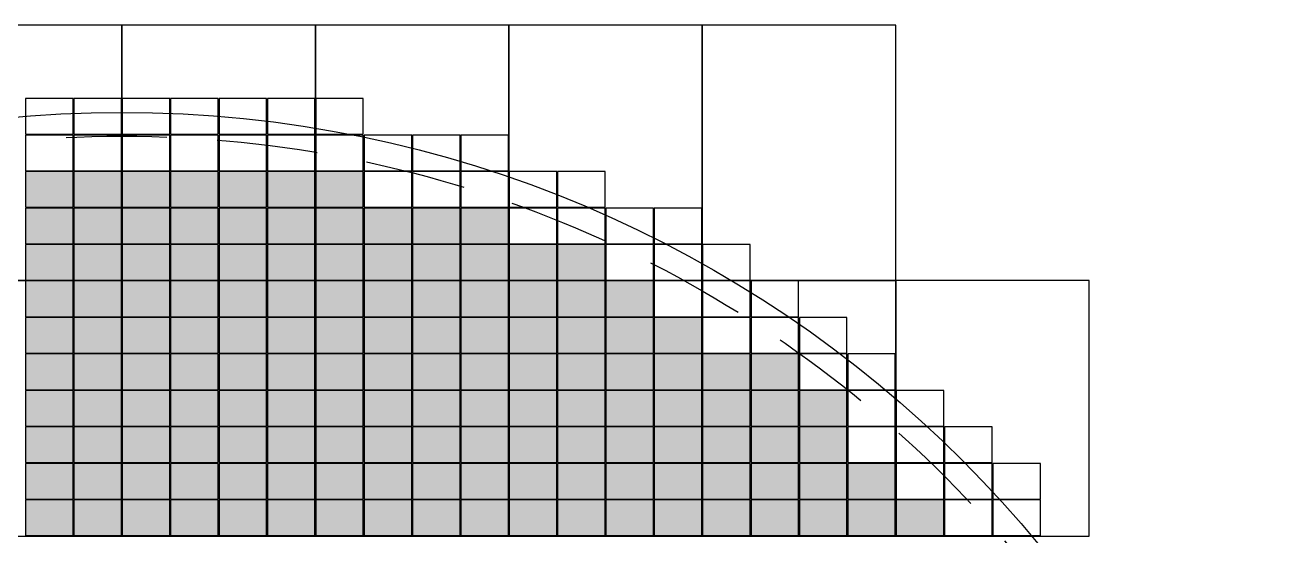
# Model space of a CAD drawing. Header units: millimetres. Extents: x -171 to 312, y -175 to 161.
# Drawn here: x -12.2 to 146.4, y 96.6 to 161 of the extents above; entities that cross this region are included whole.
import ezdxf

# ---------------------------------------------------------------- set-up
doc = ezdxf.new("R2010")
doc.units = ezdxf.units.MM
doc.linetypes.add('DASHED', pattern=[19.05, 12.7, -6.35])
for name, color, linetype, true_color in [('WAFER', 7, 'Continuous', 0xd9dee6), ('WAFER-DIE', 7, 'Continuous', 0x7ef0c8), ('WAFER-DIE-EDGE', 7, 'Continuous', 0x5d6b7a), ('WAFER-DIE-FILL', 7, 'Continuous', 0x18b58c), ('WAFER-DIE-FILL-B', 7, 'Continuous', 0x1f8fd0), ('WAFER-EXCLUSION', 7, 'DASHED', 0xf0a030), ('WAFER-FIELD', 7, 'Continuous', 0xffd166)]:
    doc.layers.add(name, color=color, linetype=linetype, true_color=true_color)

msp = doc.modelspace()

# ---------------------------------------------------------------- linework, layer by layer
at = {"layer": 'WAFER'}
msp.add_circle((0, 0), 150, dxfattribs=at)
at = {"layer": 'WAFER-DIE', "flags": 128}
for points in [[(-12.15, 138.05), (-6.15, 138.05), (-6.15, 142.55), (-12.15, 142.55)], [(-6.05, 138.05), (-0.05, 138.05), (-0.05, 142.55), (-6.05, 142.55)], [(0.05, 138.05), (6.05, 138.05), (6.05, 142.55), (0.05, 142.55)], [(6.15, 138.05), (12.15, 138.05), (12.15, 142.55), (6.15, 142.55)], [(12.25, 138.05), (18.25, 138.05), (18.25, 142.55), (12.25, 142.55)], [(18.35, 138.05), (24.35, 138.05), (24.35, 142.55), (18.35, 142.55)], [(24.45, 138.05), (30.45, 138.05), (30.45, 142.55), (24.45, 142.55)], [(-12.15, 133.45), (-6.15, 133.45), (-6.15, 137.95), (-12.15, 137.95)], [(-6.05, 133.45), (-0.05, 133.45), (-0.05, 137.95), (-6.05, 137.95)], [(0.05, 133.45), (6.05, 133.45), (6.05, 137.95), (0.05, 137.95)], [(6.15, 133.45), (12.15, 133.45), (12.15, 137.95), (6.15, 137.95)], [(12.25, 133.45), (18.25, 133.45), (18.25, 137.95), (12.25, 137.95)], [(18.35, 133.45), (24.35, 133.45), (24.35, 137.95), (18.35, 137.95)], [(24.45, 133.45), (30.45, 133.45), (30.45, 137.95), (24.45, 137.95)], [(30.55, 133.45), (36.55, 133.45), (36.55, 137.95), (30.55, 137.95)], [(36.65, 133.45), (42.65, 133.45), (42.65, 137.95), (36.65, 137.95)], [(42.75, 133.45), (48.75, 133.45), (48.75, 137.95), (42.75, 137.95)], [(-12.15, 128.85), (-6.15, 128.85), (-6.15, 133.35), (-12.15, 133.35)], [(-6.05, 128.85), (-0.05, 128.85), (-0.05, 133.35), (-6.05, 133.35)], [(0.05, 128.85), (6.05, 128.85), (6.05, 133.35), (0.05, 133.35)], [(6.15, 128.85), (12.15, 128.85), (12.15, 133.35), (6.15, 133.35)], [(12.25, 128.85), (18.25, 128.85), (18.25, 133.35), (12.25, 133.35)], [(18.35, 128.85), (24.35, 128.85), (24.35, 133.35), (18.35, 133.35)], [(24.45, 128.85), (30.45, 128.85), (30.45, 133.35), (24.45, 133.35)], [(30.55, 128.85), (36.55, 128.85), (36.55, 133.35), (30.55, 133.35)], [(36.65, 128.85), (42.65, 128.85), (42.65, 133.35), (36.65, 133.35)], [(42.75, 128.85), (48.75, 128.85), (48.75, 133.35), (42.75, 133.35)], [(48.85, 128.85), (54.85, 128.85), (54.85, 133.35), (48.85, 133.35)], [(54.95, 128.85), (60.95, 128.85), (60.95, 133.35), (54.95, 133.35)], [(-12.15, 124.25), (-6.15, 124.25), (-6.15, 128.75), (-12.15, 128.75)], [(-6.05, 124.25), (-0.05, 124.25), (-0.05, 128.75), (-6.05, 128.75)], [(0.05, 124.25), (6.05, 124.25), (6.05, 128.75), (0.05, 128.75)], [(6.15, 124.25), (12.15, 124.25), (12.15, 128.75), (6.15, 128.75)], [(12.25, 124.25), (18.25, 124.25), (18.25, 128.75), (12.25, 128.75)], [(18.35, 124.25), (24.35, 124.25), (24.35, 128.75), (18.35, 128.75)], [(24.45, 124.25), (30.45, 124.25), (30.45, 128.75), (24.45, 128.75)], [(30.55, 124.25), (36.55, 124.25), (36.55, 128.75), (30.55, 128.75)], [(36.65, 124.25), (42.65, 124.25), (42.65, 128.75), (36.65, 128.75)], [(42.75, 124.25), (48.75, 124.25), (48.75, 128.75), (42.75, 128.75)], [(48.85, 124.25), (54.85, 124.25), (54.85, 128.75), (48.85, 128.75)], [(54.95, 124.25), (60.95, 124.25), (60.95, 128.75), (54.95, 128.75)], [(61.05, 124.25), (67.05, 124.25), (67.05, 128.75), (61.05, 128.75)], [(-12.15, 119.65), (-6.15, 119.65), (-6.15, 124.15), (-12.15, 124.15)], [(-6.05, 119.65), (-0.05, 119.65), (-0.05, 124.15), (-6.05, 124.15)], [(0.05, 119.65), (6.05, 119.65), (6.05, 124.15), (0.05, 124.15)], [(6.15, 119.65), (12.15, 119.65), (12.15, 124.15), (6.15, 124.15)], [(12.25, 119.65), (18.25, 119.65), (18.25, 124.15), (12.25, 124.15)], [(18.35, 119.65), (24.35, 119.65), (24.35, 124.15), (18.35, 124.15)], [(24.45, 119.65), (30.45, 119.65), (30.45, 124.15), (24.45, 124.15)], [(30.55, 119.65), (36.55, 119.65), (36.55, 124.15), (30.55, 124.15)], [(36.65, 119.65), (42.65, 119.65), (42.65, 124.15), (36.65, 124.15)], [(42.75, 119.65), (48.75, 119.65), (48.75, 124.15), (42.75, 124.15)], [(48.85, 119.65), (54.85, 119.65), (54.85, 124.15), (48.85, 124.15)], [(54.95, 119.65), (60.95, 119.65), (60.95, 124.15), (54.95, 124.15)], [(61.05, 119.65), (67.05, 119.65), (67.05, 124.15), (61.05, 124.15)], [(67.15, 119.65), (73.15, 119.65), (73.15, 124.15), (67.15, 124.15)], [(-12.15, 115.05), (-6.15, 115.05), (-6.15, 119.55), (-12.15, 119.55)], [(-6.05, 115.05), (-0.05, 115.05), (-0.05, 119.55), (-6.05, 119.55)], [(0.05, 115.05), (6.05, 115.05), (6.05, 119.55), (0.05, 119.55)], [(6.15, 115.05), (12.15, 115.05), (12.15, 119.55), (6.15, 119.55)], [(12.25, 115.05), (18.25, 115.05), (18.25, 119.55), (12.25, 119.55)], [(18.35, 115.05), (24.35, 115.05), (24.35, 119.55), (18.35, 119.55)], [(24.45, 115.05), (30.45, 115.05), (30.45, 119.55), (24.45, 119.55)], [(30.55, 115.05), (36.55, 115.05), (36.55, 119.55), (30.55, 119.55)], [(36.65, 115.05), (42.65, 115.05), (42.65, 119.55), (36.65, 119.55)], [(42.75, 115.05), (48.75, 115.05), (48.75, 119.55), (42.75, 119.55)], [(48.85, 115.05), (54.85, 115.05), (54.85, 119.55), (48.85, 119.55)], [(54.95, 115.05), (60.95, 115.05), (60.95, 119.55), (54.95, 119.55)], [(61.05, 115.05), (67.05, 115.05), (67.05, 119.55), (61.05, 119.55)], [(67.15, 115.05), (73.15, 115.05), (73.15, 119.55), (67.15, 119.55)], [(73.25, 115.05), (79.25, 115.05), (79.25, 119.55), (73.25, 119.55)], [(79.35, 115.05), (85.35, 115.05), (85.35, 119.55), (79.35, 119.55)], [(-12.15, 110.45), (-6.15, 110.45), (-6.15, 114.95), (-12.15, 114.95)], [(-6.05, 110.45), (-0.05, 110.45), (-0.05, 114.95), (-6.05, 114.95)], [(0.05, 110.45), (6.05, 110.45), (6.05, 114.95), (0.05, 114.95)], [(6.15, 110.45), (12.15, 110.45), (12.15, 114.95), (6.15, 114.95)], [(12.25, 110.45), (18.25, 110.45), (18.25, 114.95), (12.25, 114.95)], [(18.35, 110.45), (24.35, 110.45), (24.35, 114.95), (18.35, 114.95)], [(24.45, 110.45), (30.45, 110.45), (30.45, 114.95), (24.45, 114.95)], [(30.55, 110.45), (36.55, 110.45), (36.55, 114.95), (30.55, 114.95)], [(36.65, 110.45), (42.65, 110.45), (42.65, 114.95), (36.65, 114.95)], [(42.75, 110.45), (48.75, 110.45), (48.75, 114.95), (42.75, 114.95)], [(48.85, 110.45), (54.85, 110.45), (54.85, 114.95), (48.85, 114.95)], [(54.95, 110.45), (60.95, 110.45), (60.95, 114.95), (54.95, 114.95)], [(61.05, 110.45), (67.05, 110.45), (67.05, 114.95), (61.05, 114.95)], [(67.15, 110.45), (73.15, 110.45), (73.15, 114.95), (67.15, 114.95)], [(73.25, 110.45), (79.25, 110.45), (79.25, 114.95), (73.25, 114.95)], [(79.35, 110.45), (85.35, 110.45), (85.35, 114.95), (79.35, 114.95)], [(85.45, 110.45), (91.45, 110.45), (91.45, 114.95), (85.45, 114.95)], [(-12.15, 105.85), (-6.15, 105.85), (-6.15, 110.35), (-12.15, 110.35)], [(-6.05, 105.85), (-0.05, 105.85), (-0.05, 110.35), (-6.05, 110.35)], [(0.05, 105.85), (6.05, 105.85), (6.05, 110.35), (0.05, 110.35)], [(6.15, 105.85), (12.15, 105.85), (12.15, 110.35), (6.15, 110.35)], [(12.25, 105.85), (18.25, 105.85), (18.25, 110.35), (12.25, 110.35)], [(18.35, 105.85), (24.35, 105.85), (24.35, 110.35), (18.35, 110.35)], [(24.45, 105.85), (30.45, 105.85), (30.45, 110.35), (24.45, 110.35)], [(30.55, 105.85), (36.55, 105.85), (36.55, 110.35), (30.55, 110.35)], [(36.65, 105.85), (42.65, 105.85), (42.65, 110.35), (36.65, 110.35)], [(42.75, 105.85), (48.75, 105.85), (48.75, 110.35), (42.75, 110.35)], [(48.85, 105.85), (54.85, 105.85), (54.85, 110.35), (48.85, 110.35)], [(54.95, 105.85), (60.95, 105.85), (60.95, 110.35), (54.95, 110.35)], [(61.05, 105.85), (67.05, 105.85), (67.05, 110.35), (61.05, 110.35)], [(67.15, 105.85), (73.15, 105.85), (73.15, 110.35), (67.15, 110.35)], [(73.25, 105.85), (79.25, 105.85), (79.25, 110.35), (73.25, 110.35)], [(79.35, 105.85), (85.35, 105.85), (85.35, 110.35), (79.35, 110.35)], [(85.45, 105.85), (91.45, 105.85), (91.45, 110.35), (85.45, 110.35)], [(-12.15, 101.25), (-6.15, 101.25), (-6.15, 105.75), (-12.15, 105.75)], [(-6.05, 101.25), (-0.05, 101.25), (-0.05, 105.75), (-6.05, 105.75)], [(0.05, 101.25), (6.05, 101.25), (6.05, 105.75), (0.05, 105.75)], [(6.15, 101.25), (12.15, 101.25), (12.15, 105.75), (6.15, 105.75)], [(12.25, 101.25), (18.25, 101.25), (18.25, 105.75), (12.25, 105.75)], [(18.35, 101.25), (24.35, 101.25), (24.35, 105.75), (18.35, 105.75)], [(24.45, 101.25), (30.45, 101.25), (30.45, 105.75), (24.45, 105.75)], [(30.55, 101.25), (36.55, 101.25), (36.55, 105.75), (30.55, 105.75)], [(36.65, 101.25), (42.65, 101.25), (42.65, 105.75), (36.65, 105.75)], [(42.75, 101.25), (48.75, 101.25), (48.75, 105.75), (42.75, 105.75)], [(48.85, 101.25), (54.85, 101.25), (54.85, 105.75), (48.85, 105.75)], [(54.95, 101.25), (60.95, 101.25), (60.95, 105.75), (54.95, 105.75)], [(61.05, 101.25), (67.05, 101.25), (67.05, 105.75), (61.05, 105.75)], [(67.15, 101.25), (73.15, 101.25), (73.15, 105.75), (67.15, 105.75)], [(73.25, 101.25), (79.25, 101.25), (79.25, 105.75), (73.25, 105.75)], [(79.35, 101.25), (85.35, 101.25), (85.35, 105.75), (79.35, 105.75)], [(85.45, 101.25), (91.45, 101.25), (91.45, 105.75), (85.45, 105.75)], [(91.55, 101.25), (97.55, 101.25), (97.55, 105.75), (91.55, 105.75)], [(-12.15, 96.65), (-6.15, 96.65), (-6.15, 101.15), (-12.15, 101.15)], [(-6.05, 96.65), (-0.05, 96.65), (-0.05, 101.15), (-6.05, 101.15)], [(0.05, 96.65), (6.05, 96.65), (6.05, 101.15), (0.05, 101.15)], [(6.15, 96.65), (12.15, 96.65), (12.15, 101.15), (6.15, 101.15)], [(12.25, 96.65), (18.25, 96.65), (18.25, 101.15), (12.25, 101.15)], [(18.35, 96.65), (24.35, 96.65), (24.35, 101.15), (18.35, 101.15)], [(24.45, 96.65), (30.45, 96.65), (30.45, 101.15), (24.45, 101.15)], [(30.55, 96.65), (36.55, 96.65), (36.55, 101.15), (30.55, 101.15)], [(36.65, 96.65), (42.65, 96.65), (42.65, 101.15), (36.65, 101.15)], [(42.75, 96.65), (48.75, 96.65), (48.75, 101.15), (42.75, 101.15)], [(48.85, 96.65), (54.85, 96.65), (54.85, 101.15), (48.85, 101.15)], [(54.95, 96.65), (60.95, 96.65), (60.95, 101.15), (54.95, 101.15)], [(61.05, 96.65), (67.05, 96.65), (67.05, 101.15), (61.05, 101.15)], [(67.15, 96.65), (73.15, 96.65), (73.15, 101.15), (67.15, 101.15)], [(73.25, 96.65), (79.25, 96.65), (79.25, 101.15), (73.25, 101.15)], [(79.35, 96.65), (85.35, 96.65), (85.35, 101.15), (79.35, 101.15)], [(85.45, 96.65), (91.45, 96.65), (91.45, 101.15), (85.45, 101.15)], [(91.55, 96.65), (97.55, 96.65), (97.55, 101.15), (91.55, 101.15)], [(97.65, 96.65), (103.65, 96.65), (103.65, 101.15), (97.65, 101.15)]]:
    msp.add_lwpolyline(points, close=True, dxfattribs=at)
at = {"layer": 'WAFER-DIE-EDGE', "flags": 128}
for points in [[(-12.15, 147.25), (-6.15, 147.25), (-6.15, 151.75), (-12.15, 151.75)], [(-6.05, 147.25), (-0.05, 147.25), (-0.05, 151.75), (-6.05, 151.75)], [(0.05, 147.25), (6.05, 147.25), (6.05, 151.75), (0.05, 151.75)], [(6.15, 147.25), (12.15, 147.25), (12.15, 151.75), (6.15, 151.75)], [(12.25, 147.25), (18.25, 147.25), (18.25, 151.75), (12.25, 151.75)], [(18.35, 147.25), (24.35, 147.25), (24.35, 151.75), (18.35, 151.75)], [(24.45, 147.25), (30.45, 147.25), (30.45, 151.75), (24.45, 151.75)], [(-12.15, 142.65), (-6.15, 142.65), (-6.15, 147.15), (-12.15, 147.15)], [(-6.05, 142.65), (-0.05, 142.65), (-0.05, 147.15), (-6.05, 147.15)], [(0.05, 142.65), (6.05, 142.65), (6.05, 147.15), (0.05, 147.15)], [(6.15, 142.65), (12.15, 142.65), (12.15, 147.15), (6.15, 147.15)], [(12.25, 142.65), (18.25, 142.65), (18.25, 147.15), (12.25, 147.15)], [(18.35, 142.65), (24.35, 142.65), (24.35, 147.15), (18.35, 147.15)], [(24.45, 142.65), (30.45, 142.65), (30.45, 147.15), (24.45, 147.15)], [(30.55, 142.65), (36.55, 142.65), (36.55, 147.15), (30.55, 147.15)], [(36.65, 142.65), (42.65, 142.65), (42.65, 147.15), (36.65, 147.15)], [(42.75, 142.65), (48.75, 142.65), (48.75, 147.15), (42.75, 147.15)], [(30.55, 138.05), (36.55, 138.05), (36.55, 142.55), (30.55, 142.55)], [(36.65, 138.05), (42.65, 138.05), (42.65, 142.55), (36.65, 142.55)], [(42.75, 138.05), (48.75, 138.05), (48.75, 142.55), (42.75, 142.55)], [(48.85, 138.05), (54.85, 138.05), (54.85, 142.55), (48.85, 142.55)], [(54.95, 138.05), (60.95, 138.05), (60.95, 142.55), (54.95, 142.55)], [(48.85, 133.45), (54.85, 133.45), (54.85, 137.95), (48.85, 137.95)], [(54.95, 133.45), (60.95, 133.45), (60.95, 137.95), (54.95, 137.95)], [(61.05, 133.45), (67.05, 133.45), (67.05, 137.95), (61.05, 137.95)], [(67.15, 133.45), (73.15, 133.45), (73.15, 137.95), (67.15, 137.95)], [(61.05, 128.85), (67.05, 128.85), (67.05, 133.35), (61.05, 133.35)], [(67.15, 128.85), (73.15, 128.85), (73.15, 133.35), (67.15, 133.35)], [(73.25, 128.85), (79.25, 128.85), (79.25, 133.35), (73.25, 133.35)], [(67.15, 124.25), (73.15, 124.25), (73.15, 128.75), (67.15, 128.75)], [(73.25, 124.25), (79.25, 124.25), (79.25, 128.75), (73.25, 128.75)], [(79.35, 124.25), (85.35, 124.25), (85.35, 128.75), (79.35, 128.75)], [(73.25, 119.65), (79.25, 119.65), (79.25, 124.15), (73.25, 124.15)], [(79.35, 119.65), (85.35, 119.65), (85.35, 124.15), (79.35, 124.15)], [(85.45, 119.65), (91.45, 119.65), (91.45, 124.15), (85.45, 124.15)], [(85.45, 115.05), (91.45, 115.05), (91.45, 119.55), (85.45, 119.55)], [(91.55, 115.05), (97.55, 115.05), (97.55, 119.55), (91.55, 119.55)], [(91.55, 110.45), (97.55, 110.45), (97.55, 114.95), (91.55, 114.95)], [(97.65, 110.45), (103.65, 110.45), (103.65, 114.95), (97.65, 114.95)], [(91.55, 105.85), (97.55, 105.85), (97.55, 110.35), (91.55, 110.35)], [(97.65, 105.85), (103.65, 105.85), (103.65, 110.35), (97.65, 110.35)], [(103.75, 105.85), (109.75, 105.85), (109.75, 110.35), (103.75, 110.35)], [(97.65, 101.25), (103.65, 101.25), (103.65, 105.75), (97.65, 105.75)], [(103.75, 101.25), (109.75, 101.25), (109.75, 105.75), (103.75, 105.75)], [(109.85, 101.25), (115.85, 101.25), (115.85, 105.75), (109.85, 105.75)], [(103.75, 96.65), (109.75, 96.65), (109.75, 101.15), (103.75, 101.15)], [(109.85, 96.65), (115.85, 96.65), (115.85, 101.15), (109.85, 101.15)]]:
    msp.add_lwpolyline(points, close=True, dxfattribs=at)
at = {"layer": 'WAFER-DIE-FILL'}
for points in [[(0.05, 138.05), (6.05, 138.05), (0.05, 142.55), (6.05, 142.55)], [(6.15, 138.05), (12.15, 138.05), (6.15, 142.55), (12.15, 142.55)], [(12.25, 138.05), (18.25, 138.05), (12.25, 142.55), (18.25, 142.55)], [(18.35, 138.05), (24.35, 138.05), (18.35, 142.55), (24.35, 142.55)], [(0.05, 133.45), (6.05, 133.45), (0.05, 137.95), (6.05, 137.95)], [(6.15, 133.45), (12.15, 133.45), (6.15, 137.95), (12.15, 137.95)], [(12.25, 133.45), (18.25, 133.45), (12.25, 137.95), (18.25, 137.95)], [(18.35, 133.45), (24.35, 133.45), (18.35, 137.95), (24.35, 137.95)], [(0.05, 128.85), (6.05, 128.85), (0.05, 133.35), (6.05, 133.35)], [(6.15, 128.85), (12.15, 128.85), (6.15, 133.35), (12.15, 133.35)], [(12.25, 128.85), (18.25, 128.85), (12.25, 133.35), (18.25, 133.35)], [(18.35, 128.85), (24.35, 128.85), (18.35, 133.35), (24.35, 133.35)], [(48.85, 128.85), (54.85, 128.85), (48.85, 133.35), (54.85, 133.35)], [(54.95, 128.85), (60.95, 128.85), (54.95, 133.35), (60.95, 133.35)], [(-12.15, 124.25), (-6.15, 124.25), (-12.15, 128.75), (-6.15, 128.75)], [(-6.05, 124.25), (-0.05, 124.25), (-6.05, 128.75), (-0.05, 128.75)], [(24.45, 124.25), (30.45, 124.25), (24.45, 128.75), (30.45, 128.75)], [(30.55, 124.25), (36.55, 124.25), (30.55, 128.75), (36.55, 128.75)], [(36.65, 124.25), (42.65, 124.25), (36.65, 128.75), (42.65, 128.75)], [(42.75, 124.25), (48.75, 124.25), (42.75, 128.75), (48.75, 128.75)], [(-12.15, 119.65), (-6.15, 119.65), (-12.15, 124.15), (-6.15, 124.15)], [(-6.05, 119.65), (-0.05, 119.65), (-6.05, 124.15), (-0.05, 124.15)], [(24.45, 119.65), (30.45, 119.65), (24.45, 124.15), (30.45, 124.15)], [(30.55, 119.65), (36.55, 119.65), (30.55, 124.15), (36.55, 124.15)], [(36.65, 119.65), (42.65, 119.65), (36.65, 124.15), (42.65, 124.15)], [(42.75, 119.65), (48.75, 119.65), (42.75, 124.15), (48.75, 124.15)], [(-12.15, 115.05), (-6.15, 115.05), (-12.15, 119.55), (-6.15, 119.55)], [(-6.05, 115.05), (-0.05, 115.05), (-6.05, 119.55), (-0.05, 119.55)], [(24.45, 115.05), (30.45, 115.05), (24.45, 119.55), (30.45, 119.55)], [(30.55, 115.05), (36.55, 115.05), (30.55, 119.55), (36.55, 119.55)], [(36.65, 115.05), (42.65, 115.05), (36.65, 119.55), (42.65, 119.55)], [(42.75, 115.05), (48.75, 115.05), (42.75, 119.55), (48.75, 119.55)], [(73.25, 115.05), (79.25, 115.05), (73.25, 119.55), (79.25, 119.55)], [(79.35, 115.05), (85.35, 115.05), (79.35, 119.55), (85.35, 119.55)], [(-12.15, 110.45), (-6.15, 110.45), (-12.15, 114.95), (-6.15, 114.95)], [(-6.05, 110.45), (-0.05, 110.45), (-6.05, 114.95), (-0.05, 114.95)], [(24.45, 110.45), (30.45, 110.45), (24.45, 114.95), (30.45, 114.95)], [(30.55, 110.45), (36.55, 110.45), (30.55, 114.95), (36.55, 114.95)], [(36.65, 110.45), (42.65, 110.45), (36.65, 114.95), (42.65, 114.95)], [(42.75, 110.45), (48.75, 110.45), (42.75, 114.95), (48.75, 114.95)], [(73.25, 110.45), (79.25, 110.45), (73.25, 114.95), (79.25, 114.95)], [(79.35, 110.45), (85.35, 110.45), (79.35, 114.95), (85.35, 114.95)], [(85.45, 110.45), (91.45, 110.45), (85.45, 114.95), (91.45, 114.95)], [(-12.15, 105.85), (-6.15, 105.85), (-12.15, 110.35), (-6.15, 110.35)], [(-6.05, 105.85), (-0.05, 105.85), (-6.05, 110.35), (-0.05, 110.35)], [(24.45, 105.85), (30.45, 105.85), (24.45, 110.35), (30.45, 110.35)], [(30.55, 105.85), (36.55, 105.85), (30.55, 110.35), (36.55, 110.35)], [(36.65, 105.85), (42.65, 105.85), (36.65, 110.35), (42.65, 110.35)], [(42.75, 105.85), (48.75, 105.85), (42.75, 110.35), (48.75, 110.35)], [(73.25, 105.85), (79.25, 105.85), (73.25, 110.35), (79.25, 110.35)], [(79.35, 105.85), (85.35, 105.85), (79.35, 110.35), (85.35, 110.35)], [(85.45, 105.85), (91.45, 105.85), (85.45, 110.35), (91.45, 110.35)], [(-12.15, 101.25), (-6.15, 101.25), (-12.15, 105.75), (-6.15, 105.75)], [(-6.05, 101.25), (-0.05, 101.25), (-6.05, 105.75), (-0.05, 105.75)], [(24.45, 101.25), (30.45, 101.25), (24.45, 105.75), (30.45, 105.75)], [(30.55, 101.25), (36.55, 101.25), (30.55, 105.75), (36.55, 105.75)], [(36.65, 101.25), (42.65, 101.25), (36.65, 105.75), (42.65, 105.75)], [(42.75, 101.25), (48.75, 101.25), (42.75, 105.75), (48.75, 105.75)], [(73.25, 101.25), (79.25, 101.25), (73.25, 105.75), (79.25, 105.75)], [(79.35, 101.25), (85.35, 101.25), (79.35, 105.75), (85.35, 105.75)], [(85.45, 101.25), (91.45, 101.25), (85.45, 105.75), (91.45, 105.75)], [(91.55, 101.25), (97.55, 101.25), (91.55, 105.75), (97.55, 105.75)], [(-12.15, 96.65), (-6.15, 96.65), (-12.15, 101.15), (-6.15, 101.15)], [(-6.05, 96.65), (-0.05, 96.65), (-6.05, 101.15), (-0.05, 101.15)], [(24.45, 96.65), (30.45, 96.65), (24.45, 101.15), (30.45, 101.15)], [(30.55, 96.65), (36.55, 96.65), (30.55, 101.15), (36.55, 101.15)], [(36.65, 96.65), (42.65, 96.65), (36.65, 101.15), (42.65, 101.15)], [(42.75, 96.65), (48.75, 96.65), (42.75, 101.15), (48.75, 101.15)], [(73.25, 96.65), (79.25, 96.65), (73.25, 101.15), (79.25, 101.15)], [(79.35, 96.65), (85.35, 96.65), (79.35, 101.15), (85.35, 101.15)], [(85.45, 96.65), (91.45, 96.65), (85.45, 101.15), (91.45, 101.15)], [(91.55, 96.65), (97.55, 96.65), (91.55, 101.15), (97.55, 101.15)]]:
    msp.add_solid(points, dxfattribs=at)
at = {"layer": 'WAFER-DIE-FILL-B'}
for points in [[(-12.15, 138.05), (-6.15, 138.05), (-12.15, 142.55), (-6.15, 142.55)], [(-6.05, 138.05), (-0.05, 138.05), (-6.05, 142.55), (-0.05, 142.55)], [(24.45, 138.05), (30.45, 138.05), (24.45, 142.55), (30.45, 142.55)], [(-12.15, 133.45), (-6.15, 133.45), (-12.15, 137.95), (-6.15, 137.95)], [(-6.05, 133.45), (-0.05, 133.45), (-6.05, 137.95), (-0.05, 137.95)], [(24.45, 133.45), (30.45, 133.45), (24.45, 137.95), (30.45, 137.95)], [(30.55, 133.45), (36.55, 133.45), (30.55, 137.95), (36.55, 137.95)], [(36.65, 133.45), (42.65, 133.45), (36.65, 137.95), (42.65, 137.95)], [(42.75, 133.45), (48.75, 133.45), (42.75, 137.95), (48.75, 137.95)], [(-12.15, 128.85), (-6.15, 128.85), (-12.15, 133.35), (-6.15, 133.35)], [(-6.05, 128.85), (-0.05, 128.85), (-6.05, 133.35), (-0.05, 133.35)], [(24.45, 128.85), (30.45, 128.85), (24.45, 133.35), (30.45, 133.35)], [(30.55, 128.85), (36.55, 128.85), (30.55, 133.35), (36.55, 133.35)], [(36.65, 128.85), (42.65, 128.85), (36.65, 133.35), (42.65, 133.35)], [(42.75, 128.85), (48.75, 128.85), (42.75, 133.35), (48.75, 133.35)], [(0.05, 124.25), (6.05, 124.25), (0.05, 128.75), (6.05, 128.75)], [(6.15, 124.25), (12.15, 124.25), (6.15, 128.75), (12.15, 128.75)], [(12.25, 124.25), (18.25, 124.25), (12.25, 128.75), (18.25, 128.75)], [(18.35, 124.25), (24.35, 124.25), (18.35, 128.75), (24.35, 128.75)], [(48.85, 124.25), (54.85, 124.25), (48.85, 128.75), (54.85, 128.75)], [(54.95, 124.25), (60.95, 124.25), (54.95, 128.75), (60.95, 128.75)], [(61.05, 124.25), (67.05, 124.25), (61.05, 128.75), (67.05, 128.75)], [(0.05, 119.65), (6.05, 119.65), (0.05, 124.15), (6.05, 124.15)], [(6.15, 119.65), (12.15, 119.65), (6.15, 124.15), (12.15, 124.15)], [(12.25, 119.65), (18.25, 119.65), (12.25, 124.15), (18.25, 124.15)], [(18.35, 119.65), (24.35, 119.65), (18.35, 124.15), (24.35, 124.15)], [(48.85, 119.65), (54.85, 119.65), (48.85, 124.15), (54.85, 124.15)], [(54.95, 119.65), (60.95, 119.65), (54.95, 124.15), (60.95, 124.15)], [(61.05, 119.65), (67.05, 119.65), (61.05, 124.15), (67.05, 124.15)], [(67.15, 119.65), (73.15, 119.65), (67.15, 124.15), (73.15, 124.15)], [(0.05, 115.05), (6.05, 115.05), (0.05, 119.55), (6.05, 119.55)], [(6.15, 115.05), (12.15, 115.05), (6.15, 119.55), (12.15, 119.55)], [(12.25, 115.05), (18.25, 115.05), (12.25, 119.55), (18.25, 119.55)], [(18.35, 115.05), (24.35, 115.05), (18.35, 119.55), (24.35, 119.55)], [(48.85, 115.05), (54.85, 115.05), (48.85, 119.55), (54.85, 119.55)], [(54.95, 115.05), (60.95, 115.05), (54.95, 119.55), (60.95, 119.55)], [(61.05, 115.05), (67.05, 115.05), (61.05, 119.55), (67.05, 119.55)], [(67.15, 115.05), (73.15, 115.05), (67.15, 119.55), (73.15, 119.55)], [(0.05, 110.45), (6.05, 110.45), (0.05, 114.95), (6.05, 114.95)], [(6.15, 110.45), (12.15, 110.45), (6.15, 114.95), (12.15, 114.95)], [(12.25, 110.45), (18.25, 110.45), (12.25, 114.95), (18.25, 114.95)], [(18.35, 110.45), (24.35, 110.45), (18.35, 114.95), (24.35, 114.95)], [(48.85, 110.45), (54.85, 110.45), (48.85, 114.95), (54.85, 114.95)], [(54.95, 110.45), (60.95, 110.45), (54.95, 114.95), (60.95, 114.95)], [(61.05, 110.45), (67.05, 110.45), (61.05, 114.95), (67.05, 114.95)], [(67.15, 110.45), (73.15, 110.45), (67.15, 114.95), (73.15, 114.95)], [(0.05, 105.85), (6.05, 105.85), (0.05, 110.35), (6.05, 110.35)], [(6.15, 105.85), (12.15, 105.85), (6.15, 110.35), (12.15, 110.35)], [(12.25, 105.85), (18.25, 105.85), (12.25, 110.35), (18.25, 110.35)], [(18.35, 105.85), (24.35, 105.85), (18.35, 110.35), (24.35, 110.35)], [(48.85, 105.85), (54.85, 105.85), (48.85, 110.35), (54.85, 110.35)], [(54.95, 105.85), (60.95, 105.85), (54.95, 110.35), (60.95, 110.35)], [(61.05, 105.85), (67.05, 105.85), (61.05, 110.35), (67.05, 110.35)], [(67.15, 105.85), (73.15, 105.85), (67.15, 110.35), (73.15, 110.35)], [(0.05, 101.25), (6.05, 101.25), (0.05, 105.75), (6.05, 105.75)], [(6.15, 101.25), (12.15, 101.25), (6.15, 105.75), (12.15, 105.75)], [(12.25, 101.25), (18.25, 101.25), (12.25, 105.75), (18.25, 105.75)], [(18.35, 101.25), (24.35, 101.25), (18.35, 105.75), (24.35, 105.75)], [(48.85, 101.25), (54.85, 101.25), (48.85, 105.75), (54.85, 105.75)], [(54.95, 101.25), (60.95, 101.25), (54.95, 105.75), (60.95, 105.75)], [(61.05, 101.25), (67.05, 101.25), (61.05, 105.75), (67.05, 105.75)], [(67.15, 101.25), (73.15, 101.25), (67.15, 105.75), (73.15, 105.75)], [(0.05, 96.65), (6.05, 96.65), (0.05, 101.15), (6.05, 101.15)], [(6.15, 96.65), (12.15, 96.65), (6.15, 101.15), (12.15, 101.15)], [(12.25, 96.65), (18.25, 96.65), (12.25, 101.15), (18.25, 101.15)], [(18.35, 96.65), (24.35, 96.65), (18.35, 101.15), (24.35, 101.15)], [(48.85, 96.65), (54.85, 96.65), (48.85, 101.15), (54.85, 101.15)], [(54.95, 96.65), (60.95, 96.65), (54.95, 101.15), (60.95, 101.15)], [(61.05, 96.65), (67.05, 96.65), (61.05, 101.15), (67.05, 101.15)], [(67.15, 96.65), (73.15, 96.65), (67.15, 101.15), (73.15, 101.15)], [(97.65, 96.65), (103.65, 96.65), (97.65, 101.15), (103.65, 101.15)]]:
    msp.add_solid(points, dxfattribs=at)
at = {"layer": 'WAFER-EXCLUSION'}
msp.add_circle((0, 0), 147, dxfattribs=at)
at = {"layer": 'WAFER-FIELD', "flags": 128}
for points in [[(-24.4, 128.8), (0, 128.8), (0, 161), (-24.4, 161)], [(0, 128.8), (24.4, 128.8), (24.4, 161), (0, 161)], [(24.4, 128.8), (48.8, 128.8), (48.8, 161), (24.4, 161)], [(48.8, 128.8), (73.2, 128.8), (73.2, 161), (48.8, 161)], [(73.2, 128.8), (97.6, 128.8), (97.6, 161), (73.2, 161)], [(-24.4, 96.6), (0, 96.6), (0, 128.8), (-24.4, 128.8)], [(0, 96.6), (24.4, 96.6), (24.4, 128.8), (0, 128.8)], [(24.4, 96.6), (48.8, 96.6), (48.8, 128.8), (24.4, 128.8)], [(48.8, 96.6), (73.2, 96.6), (73.2, 128.8), (48.8, 128.8)], [(73.2, 96.6), (97.6, 96.6), (97.6, 128.8), (73.2, 128.8)], [(97.6, 96.6), (122, 96.6), (122, 128.8), (97.6, 128.8)]]:
    msp.add_lwpolyline(points, close=True, dxfattribs=at)

doc.saveas('drawing.dxf')
